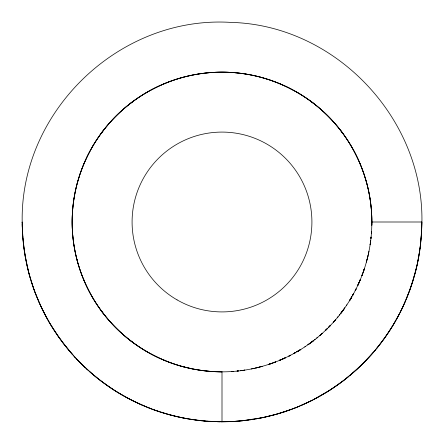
<?xml version="1.0" encoding="UTF-8"?>
<svg xmlns="http://www.w3.org/2000/svg" width="444" height="444" viewBox="0 0 444 444"><rect width="100%" height="100%" fill="white"/><g stroke="black" fill="none" stroke-linecap="round" stroke-linejoin="round"><path stroke-width="0.67" d="M359.812 163.148A156.754 153.341 -23.3 0 1 360.445 164.652L363.897 173.832L366.744 183.217A156.754 153.341 -14.2 0 1 368.298 189.566A156.454 153.047 -11.7 0 1 369.575 195.982A156.454 153.047 -9.2 0 1 370.568 202.442A156.754 153.341 -6.7 0 1 371.278 208.941A156.754 153.341 -4.2 0 1 371.706 215.462A156.454 153.047 -1.7 0 1 371.85 222L371.817 225.269C372.116 211.105 370.407 196.903 366.744 183.217A156.754 153.341 -15.8 0 0 366.461 182.162M22.206 223.088C19.525 111.533 119.342 15.457 230.719 22.389C337.407 24.931 427.295 121.967 421.695 228.538M146.132 92.774A156.454 153.047 59.2 0 1 147.075 92.224A149.85 149.85 0 0 1 371.85 222L421.8 222L421.373 235.07L419.946 249.156M421.656 229.626L420.451 245.193L418.57 257.77M371.428 233.106L371.528 231.801L371.412 233.433M371.045 237.501L370.956 238.311L371.09 237.013M77.545 182.162A156.754 153.341 16.7 0 0 77.256 183.217C72.106 202.425 70.835 222.666 73.543 242.369M370.457 242.369L370.723 240.26M370.568 241.558A156.754 153.341 6.7 0 0 370.707 240.476A156.754 153.341 5.8 0 1 370.568 241.558L370.673 240.748M419.796 250.238L416.827 266.311M370.229 243.989L370.107 244.794A156.454 153.047 8.3 0 0 370.268 243.717M418.376 258.841L417.521 263.114M368.47 253.635L368.298 254.434L368.97 251.232M417.299 264.18L412.554 282.079L406.171 299.467M367.998 255.705L366.905 260.151M416.577 267.371L415.545 271.606M366.955 259.995L367.16 259.202M415.273 272.66L409.751 290.337L402.619 307.426M366.528 261.572L366.744 260.783L366.389 262.043M73.293 203.524A156.754 153.341 6.7 0 1 73.432 202.442A156.454 153.047 8.3 0 1 74.425 195.982A156.454 153.047 10.8 0 1 75.702 189.566A156.754 153.341 13.3 0 1 77.256 183.217L80.103 173.832L83.555 164.657A156.754 153.341 24.2 0 1 84.194 163.148M364.507 268.304L363.63 270.94M364.413 268.614L363.031 272.633M362.532 274.02L362.815 273.254L361.893 275.702M361.954 275.546L362.243 274.786M77.256 183.217A156.754 153.341 15.8 0 1 79.088 176.94A156.454 153.047 18.3 0 1 81.185 170.751A156.454 153.047 20.8 0 1 83.555 164.657L87.601 155.722L92.224 147.075A156.454 153.047 31.7 0 1 92.774 146.132M359.929 280.547L360.445 279.343A156.754 153.341 23.3 0 1 357.809 285.331L359.157 282.351L357.809 285.331M405.744 300.471L403.99 304.462M403.535 305.45L397.691 317.144M402.147 308.408L400.222 312.315M356.033 289.011L355.294 290.465M355.217 290.609L356.099 288.861M399.728 313.286L392.812 325.652L385.037 337.49M397.691 317.144L396.109 320.007M352.586 295.504L353.38 294.078L352.736 295.216M395.576 320.957L388.927 331.796L379.848 344.494M350.949 298.335L351.776 296.925A156.454 153.047 30.8 0 1 349.539 300.666M83.555 164.652A156.754 153.341 23.3 0 1 86.192 158.669A156.754 153.341 25.8 0 1 89.083 152.808A156.454 153.047 28.3 0 1 92.224 147.075C102.031 130.086 115.212 115.057 130.775 103.113A156.754 153.341 54.2 0 1 132.517 101.804M350.532 299.04L349.683 300.438M349.417 300.849L351.776 296.925A156.454 153.047 30.8 0 1 351.226 297.869A156.454 153.047 31.7 0 0 351.776 296.925A156.454 153.047 31.7 0 1 351.226 297.869M344.278 308.619L344.749 307.953A156.754 153.341 35.8 0 1 340.881 313.22A156.743 153.33 36.7 0 0 342.196 311.483M344.749 307.953L342.846 310.606L343.806 309.285M384.404 338.378L374.353 351.26M341.874 311.921L342.363 311.266M340.887 313.225L342.452 311.133M339.377 315.157L339.882 314.513M379.176 345.349L376.445 348.751M337.207 317.815L338.034 316.805M337.318 317.693L337.834 317.066M375.752 349.595L363.281 363.281L349.595 375.752M335.514 319.813L333.577 322.028M373.643 352.092L370.768 355.367M335.198 320.185L333.355 322.261M370.041 356.177L356.987 369.308L342.762 381.174M329.109 326.795L330.247 325.624L328.876 327.023M327.023 328.876L325.624 330.247L326.795 329.109M322.261 333.355L320.185 335.198M322.028 333.577L319.813 335.514M317.066 337.834L317.693 337.318M316.805 338.034L317.815 337.207M348.751 376.445L345.349 379.176M314.513 339.882L315.157 339.377M344.494 379.848L331.185 389.327M101.804 132.517A156.754 153.341 36.7 0 1 103.113 130.775A156.454 153.047 38.3 0 1 107.209 125.68A156.454 153.047 40.8 0 1 111.522 120.762A156.754 153.341 43.3 0 1 116.039 116.039A156.754 153.341 45.8 0 1 120.762 111.522A156.454 153.047 48.3 0 1 125.68 107.209A156.454 153.047 50.8 0 1 130.78 103.119C151.515 87.168 176.501 76.823 202.442 73.432A156.754 153.341 84.2 0 1 203.524 73.293M311.133 342.452L313.225 340.887A156.754 153.341 53.3 0 1 307.947 344.749L308.619 344.278M311.266 342.363L311.921 341.874M341.891 381.829L338.378 384.404M309.285 343.806L310.606 342.846L307.953 344.749M337.49 385.037L327.511 391.669L317.144 397.691M330.269 389.921L313.286 399.728M300.849 349.417L299.04 350.532M300.438 349.683L296.925 351.776L298.335 350.949M295.216 352.736L294.078 353.38L295.504 352.586M317.144 397.691L311.666 400.549M290.465 355.294L289.011 356.033M288.861 356.099L290.609 355.217M312.315 400.222L305.45 403.535M311.666 400.549L297.452 407.004M285.331 357.809L282.351 359.157L285.331 357.809A156.754 153.341 65.8 0 1 279.343 360.445L280.852 359.812A157.015 153.591 65.8 0 1 279.343 360.445L280.547 359.929M304.462 403.99L300.471 405.744M299.467 406.171L295.771 407.681M296.442 407.414L292.38 408.996M295.771 407.681L284.154 411.888M274.786 362.243L275.546 361.954M274.02 362.532L273.254 362.815L275.702 361.893M291.358 409.374L277.911 413.819L264.18 417.299M272.633 363.031L268.614 364.413M270.94 363.63L268.304 364.507M273.72 414.99L284.843 411.66M282.079 412.554L283.117 412.221M260.783 366.744A156.754 153.341 74.2 0 0 261.838 366.461A156.355 152.947 73.3 0 1 260.789 366.744L262.049 366.389L260.783 366.744A156.355 152.947 74.2 0 0 261.843 366.461A156.754 153.341 73.3 0 1 260.783 366.744L261.572 366.528M273.709 414.99L262.404 417.671M259.202 367.16L259.995 366.955M260.151 366.905L255.705 367.998M253.635 368.47L254.434 368.298L251.232 368.97M263.114 417.521L255.622 418.953M262.404 417.671L241.586 420.84M254.545 419.13L250.238 419.796M243.989 370.229L244.794 370.107A156.454 153.047 80.8 0 1 243.717 370.268M240.748 370.673L242.369 370.457M249.156 419.946L242.307 420.768M182.162 77.539A156.754 153.341 74.2 0 1 183.217 77.256A156.754 153.341 75.8 0 1 189.566 75.702A156.454 153.047 78.3 0 1 195.982 74.425A156.454 153.047 80.8 0 1 202.442 73.432C221.889 70.868 241.836 72.178 260.783 77.256A156.754 153.341 -73.3 0 1 261.838 77.545M240.26 370.723L241.547 370.568A156.754 153.341 83.3 0 1 240.476 370.707A157.653 154.218 84.2 0 0 241.547 370.568A156.754 153.341 84.2 0 1 240.476 370.707A157.653 154.218 83.3 0 0 241.547 370.568M237.501 371.045L238.311 370.956L237.013 371.09M242.28 420.768L231.807 421.561L220.912 421.794M240.498 420.94L230.697 421.611M233.433 371.412L231.801 371.528L233.106 371.428M230.719 421.611L212.193 421.561M222 421.8L222 371.85L212.199 371.528L201.632 370.457M219.819 421.789L203.502 420.94M211.105 421.5L206.76 421.217M205.672 421.134L189.455 419.13M202.414 420.84L198.085 420.363M182.429 366.528L192.768 368.97L203.252 370.673M197.003 420.229L183.022 417.959L169.236 414.707M188.378 418.953L175.924 416.411L160.883 412.221M184.005 366.955L184.798 367.16M240.476 73.293A156.754 153.341 -83.3 0 1 241.558 73.432A156.454 153.047 -81.7 0 1 248.018 74.425A156.454 153.047 -79.2 0 1 254.434 75.702A156.754 153.341 -76.7 0 1 260.783 77.256L270.168 80.103L279.343 83.555A156.754 153.341 -65.8 0 1 280.852 84.194M168.187 414.419L152.642 409.374M159.846 411.888L155.716 410.484M154.69 410.123L140.537 404.44L126.856 397.691M151.62 408.996L147.558 407.414M146.548 407.004L132.334 400.549L121.157 394.483M260.783 77.256A156.754 153.341 -74.2 0 1 267.06 79.088A156.454 153.047 -71.7 0 1 273.249 81.185A156.454 153.047 -69.2 0 1 279.343 83.555L288.278 87.601L296.925 92.224A156.454 153.047 -58.3 0 1 297.869 92.774M126.856 397.691L113.731 389.921M146.37 351.365C157.898 358.097 170.324 363.286 183.217 366.744A156.754 153.341 -76.7 0 0 189.566 368.298A156.454 153.047 -79.2 0 0 195.976 369.575A156.454 153.047 -81.7 0 0 202.442 370.568A156.754 153.341 -83.3 0 0 203.524 370.707M279.348 83.555A156.754 153.341 -66.7 0 1 285.331 86.192A156.754 153.341 -64.2 0 1 291.192 89.083A156.454 153.047 -61.7 0 1 296.925 92.224C313.914 102.031 328.943 115.212 340.887 130.775A156.754 153.341 -35.8 0 1 342.196 132.517M120.219 393.933L116.489 391.669M115.568 391.092L102.109 381.829M112.815 389.327L109.191 386.907M108.292 386.291L96.942 377.822L86.214 368.57M101.804 311.483A156.754 153.341 -35.8 0 0 103.119 313.22C115.057 328.788 130.086 341.969 147.075 351.776A156.454 153.047 -61.7 0 0 152.808 354.917A156.754 153.341 -64.2 0 0 158.669 357.809A156.754 153.341 -66.7 0 0 164.652 360.445A156.454 153.047 -69.2 0 0 170.746 362.815A156.454 153.047 -71.7 0 0 176.94 364.918A156.754 153.341 -74.2 0 0 183.217 366.744A156.754 153.341 -73.3 0 1 182.162 366.455M101.238 381.174L91.359 373.171L79.953 362.509M85.415 367.826L73.959 356.177M79.187 361.732L76.174 358.586M75.43 357.786L63.486 343.628L52.908 328.432M73.232 355.367L70.357 352.092M69.647 351.26L58.336 336.602L48.424 320.957M311.483 101.804A156.754 153.341 -53.3 0 1 313.225 103.113A156.454 153.047 -51.7 0 1 318.32 107.209A156.454 153.047 -49.2 0 1 323.238 111.522A156.754 153.341 -46.7 0 1 327.961 116.039A156.754 153.341 -44.2 0 1 332.478 120.762A156.454 153.047 -41.7 0 1 336.791 125.68A156.454 153.047 -39.2 0 1 340.881 130.78C348.84 141.153 355.433 152.575 360.445 164.657A156.454 153.047 -21.7 0 1 362.815 170.751A156.454 153.047 -19.2 0 1 364.913 176.94A156.754 153.341 -16.7 0 1 366.744 183.217M132.517 342.196A156.754 153.341 -53.3 0 1 130.775 340.887A156.454 153.047 -51.7 0 1 125.68 336.791A156.454 153.047 -49.2 0 1 120.762 332.478A156.754 153.341 -46.7 0 1 116.039 327.961A156.754 153.341 -44.2 0 1 111.522 323.238A156.454 153.047 -41.7 0 1 107.209 318.32A156.454 153.047 -39.2 0 1 103.119 313.22C87.002 292.269 76.612 266.977 73.327 240.748M52.331 327.511L50.067 323.781M92.635 297.63L92.224 296.925A156.454 153.047 -29.2 0 1 89.083 291.192A156.754 153.341 -26.7 0 1 86.192 285.331A156.754 153.341 -24.2 0 1 83.555 279.343A156.454 153.047 -21.7 0 1 81.185 273.249A156.454 153.047 -19.2 0 1 79.088 267.06A156.754 153.341 -16.7 0 1 77.256 260.783A156.754 153.341 -14.2 0 1 75.702 254.434A156.454 153.047 -11.7 0 1 74.425 248.018A156.454 153.047 -9.2 0 1 73.432 241.558A156.754 153.341 -5.8 0 1 73.293 240.476M49.517 322.844L41.853 308.408M47.891 320.007L46.309 317.144M45.793 316.184L46.309 317.144M45.282 315.223L39.122 302.469L33.877 289.31M41.381 307.426L35.265 293.062L31.124 281.041M33.516 288.284L28.727 272.66M30.803 279.998L29.582 275.813M77.472 261.572L77.256 260.783A156.754 153.341 -15.8 0 0 77.539 261.838M29.293 274.764L25.236 256.693L22.866 238.328M76.84 259.202L77.045 259.995M28.455 271.606L27.423 267.371M27.173 266.311L23.909 248.079L22.344 229.626M22.783 237.24L22.5 232.895M22.439 231.807L22.2 222A199.8 199.8 0 0 0 22.261 226.84M22.305 228.538L22.211 224.181M371.85 222A149.85 149.85 0 0 1 147.075 351.776A156.454 153.047 -58.3 0 1 146.132 351.226M183.217 77.256A156.754 153.341 73.3 0 0 176.94 79.082A156.454 153.047 70.8 0 0 170.746 81.185A156.454 153.047 68.3 0 0 164.652 83.555A156.754 153.341 65.8 0 0 158.669 86.192A156.754 153.341 63.3 0 0 152.808 89.083A156.454 153.047 60.8 0 0 147.075 92.224A149.85 149.85 0 0 0 147.075 351.776A156.454 153.047 -59.2 0 1 141.486 348.379A156.754 153.341 -56.7 0 1 136.053 344.749A156.754 153.341 -54.2 0 1 130.78 340.881M222 371.85A156.454 153.047 -89.2 0 1 215.462 371.706A156.754 153.341 -86.7 0 1 208.941 371.278A156.754 153.341 -84.2 0 1 202.442 370.568M421.8 222A199.8 199.8 0 0 1 217.16 421.739M213.015 421.6A199.8 199.8 0 0 1 89.76 371.772M87.701 369.935A199.8 199.8 0 0 1 74.065 356.299M72.228 354.24A199.8 199.8 0 0 1 22.4 230.985M297.869 351.226A156.454 153.047 59.2 0 1 296.925 351.776A156.327 152.919 58.4 0 0 297.869 351.226A156.327 152.919 59.2 0 1 296.925 351.776A156.454 153.047 58.3 0 0 300.666 349.539M313.22 340.881A156.704 153.291 54.2 0 1 311.472 342.207M370.568 202.442A156.754 153.341 -5.8 0 1 370.707 203.524M351.226 146.132A156.454 153.047 -30.8 0 1 351.776 147.075A156.454 153.047 -29.2 0 1 354.917 152.808A156.754 153.341 -26.7 0 1 357.809 158.669A156.754 153.341 -24.2 0 1 360.445 164.657M163.148 84.188A156.754 153.341 66.7 0 1 164.652 83.555M92.774 297.869A156.454 153.047 -30.8 0 1 92.224 296.925A156.454 153.047 -31.7 0 0 95.615 302.514A156.754 153.341 -34.2 0 0 99.251 307.953A156.754 153.341 -36.7 0 0 103.113 313.225M73.432 241.558A156.754 153.341 -6.7 0 1 72.722 235.059A156.754 153.341 -4.2 0 1 72.294 228.538A156.454 153.047 -1.7 0 1 72.15 222A156.454 153.047 0.8 0 1 72.294 215.462A156.754 153.341 3.3 0 1 72.722 208.941A156.754 153.341 5.8 0 1 73.432 202.442M92.224 147.075A156.454 153.047 30.8 0 1 95.621 141.486A156.754 153.341 33.3 0 1 99.251 136.053A156.754 153.341 35.8 0 1 103.119 130.78M130.775 103.113A156.754 153.341 53.3 0 1 136.053 99.251A156.754 153.341 55.8 0 1 141.486 95.621A156.454 153.047 58.3 0 1 147.075 92.224M202.442 73.432A156.754 153.341 83.3 0 1 208.941 72.722A156.754 153.341 85.8 0 1 215.462 72.294A156.454 153.047 88.3 0 1 222 72.15A156.454 153.047 -89.2 0 1 228.538 72.294A156.754 153.341 -86.7 0 1 235.059 72.722A156.754 153.341 -84.2 0 1 241.558 73.432M296.925 92.224A156.454 153.047 -59.2 0 1 302.514 95.621A156.754 153.341 -56.7 0 1 307.947 99.251A156.754 153.341 -54.2 0 1 313.22 103.119M340.887 130.775A156.754 153.341 -36.7 0 1 344.749 136.053A156.754 153.341 -34.2 0 1 348.379 141.486A156.454 153.047 -31.7 0 1 351.776 147.075M371.073 237.229A156.754 153.341 5.8 0 1 370.956 238.311M368.531 253.369A156.454 153.047 10.8 0 1 368.298 254.434M368.059 255.494A156.754 153.341 13.3 0 1 367.427 258.147M364.247 269.136A156.454 153.047 18.3 0 1 362.998 272.738M362.815 273.254A156.454 153.047 20.8 0 1 362.054 275.297M355.91 289.255A156.754 153.341 25.8 0 1 355.167 290.709M330.625 325.23A156.754 153.341 43.3 0 1 328.726 327.184M327.189 328.726A156.754 153.341 45.8 0 1 325.23 330.625M290.709 355.172A156.754 153.341 63.3 0 1 289.255 355.91M275.297 362.054A156.454 153.047 68.3 0 1 273.249 362.815M272.738 362.998A156.454 153.047 70.8 0 1 269.136 364.241M258.147 367.427A156.754 153.341 75.8 0 1 255.494 368.059M254.434 368.298A156.454 153.047 78.3 0 1 253.369 368.531M238.311 370.956A156.754 153.341 83.3 0 1 237.229 371.073M371.528 231.801A156.754 153.341 3.3 0 1 371.456 232.889M353.64 293.601A156.454 153.047 28.3 0 1 352.847 295.027M346.897 304.8A156.754 153.341 33.3 0 1 346.292 305.705M335.381 319.98A156.454 153.047 40.8 0 1 333.944 321.617M321.623 333.944A156.454 153.047 48.3 0 1 319.98 335.381M305.705 346.292A156.754 153.341 55.8 0 1 304.8 346.897M295.032 352.852A156.454 153.047 60.8 0 1 293.601 353.64M232.889 371.456A156.754 153.341 85.8 0 1 231.801 371.528M360.445 279.343L359.812 280.852A156.754 153.341 24.2 0 0 360.445 279.343M164.657 360.445L163.148 359.812A156.754 153.341 -65.8 0 0 164.657 360.445M84.188 280.852L83.555 279.343A156.754 153.341 -23.3 0 0 84.188 280.852M279.343 360.445A157.015 153.591 66.6 0 0 280.852 359.812A156.754 153.341 66.7 0 1 279.348 360.445M366.455 261.838A156.754 153.335 16.7 0 0 366.744 260.783A156.754 153.335 15.8 0 1 366.461 261.838M177.045 299.866A89.91 89.91 0 0 0 311.91 222A89.91 89.91 0 0 0 177.045 144.133A89.91 89.91 0 0 0 177.045 299.866"/></g></svg>
